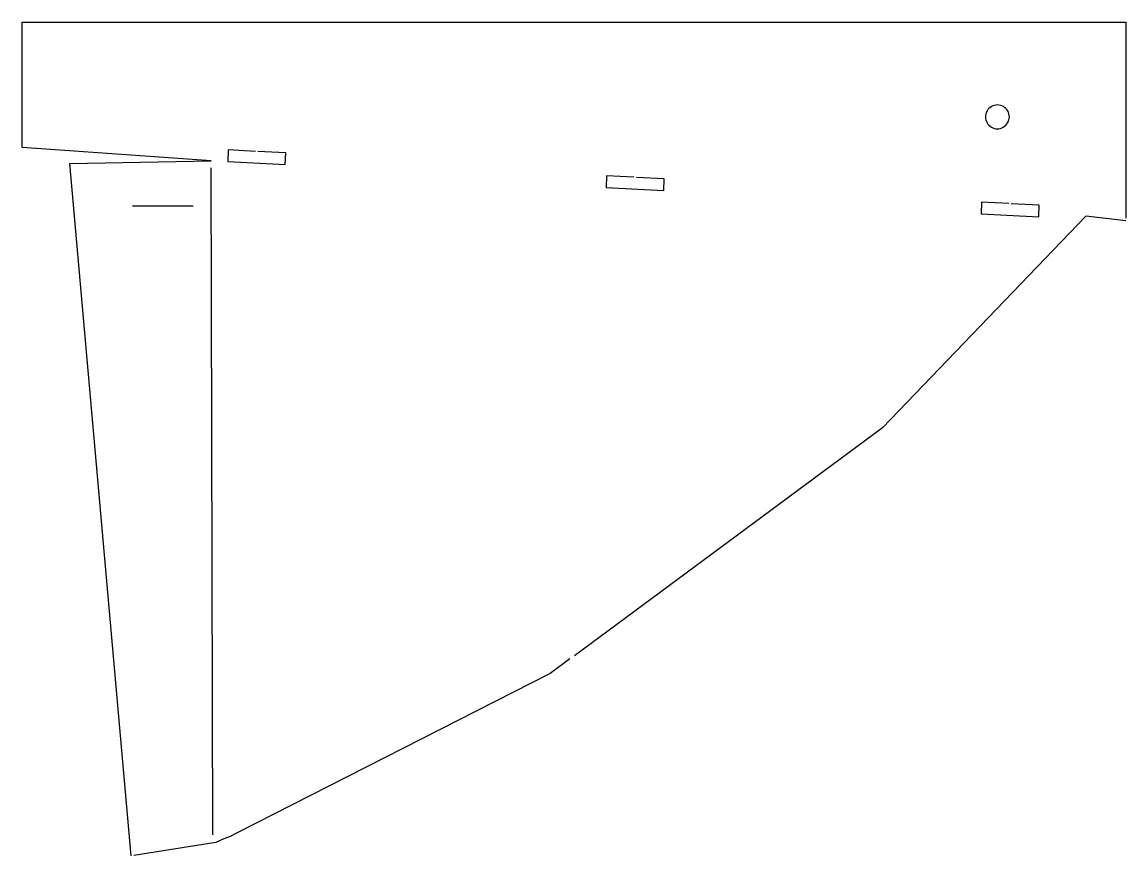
# Model space of a CAD drawing. Extents: x 16 to 480, y 12 to 362.
import ezdxf

# ---------------------------------------------------------------- set-up
doc = ezdxf.new("R2010")
doc.units = 0
doc.layers.add('Layer_1', color=7, linetype='CONTINUOUS')

msp = doc.modelspace()

# ---------------------------------------------------------------- linework, layer by layer
at = {"layer": 'Layer_1', "color": 7}
for p, q in [((16.404045, 309.58768), (16.404055, 362.19706)), ((16.404055, 362.19706), (479.829948, 362.19706)), ((479.829968, 362.19706), (479.854568, 279.88299)), ((95.806568, 303.975), (16.404045, 309.58768)), ((102.904875, 308.525708), (102.741539, 303.693358)), ((114.408958, 307.93798), (102.904875, 308.525708)), ((127.076502, 307.290986), (115.40873, 307.886827)), ((126.913519, 302.458636), (127.076502, 307.290986)), ((36.461585, 302.88065), (95.806568, 303.975)), ((62.242585, 12.16498), (36.461585, 302.88065)), ((102.741539, 303.693358), (126.913519, 302.458636)), ((261.806722, 297.626455), (261.643386, 292.794458)), ((273.311158, 297.03908), (261.806722, 297.626455)), ((285.978349, 296.391733), (274.31093, 296.987927)), ((261.643386, 292.794458), (285.815366, 291.559736)), ((285.815366, 291.559736), (285.978349, 296.391733)), ((88.206748, 284.94487), (62.806749, 284.94487)), ((419.257804, 286.562654), (419.09482, 281.730304)), ((430.725198, 285.97669), (419.257804, 286.562654)), ((443.430137, 285.327932), (431.72497, 285.925537)), ((443.266801, 280.495582), (443.430137, 285.327932)), ((463.041368, 280.68715), (377.700518, 191.89195)), ((419.09482, 281.730304), (443.266801, 280.495582)), ((463.044368, 280.68415), (463.041368, 280.68715)), ((479.854568, 278.83029), (463.044368, 280.68415)), ((377.700518, 191.89195), (248.275858, 96.22565)), ((246.423918, 94.8554), (238.092368, 88.69695)), ((238.092368, 88.69695), (106.751858, 21.79333)), ((101.158208, 19.32389), (97.752488, 17.84291)), ((103.832968, 20.31166), (101.158208, 19.32389)), ((106.751858, 21.79333), (103.832968, 20.31166)), ((95.077738, 17.34904), (63.277995, 12.32831)), ((97.752488, 17.84291), (95.077738, 17.34904))]:
    msp.add_line(p, q, dxfattribs=at)
at = {"layer": 'Layer_1', "color": 3}
msp.add_line((429.437418, 318.87305), (429.437418, 318.87305), dxfattribs=at)
at = {"layer": 'Layer_1', "color": 1}
msp.add_line((96.526908, 21.04696), (95.814298, 300.9793), dxfattribs=at)
at = {"layer": 'Layer_1', "color": 3}
msp.add_open_spline([(429.437418, 318.87305), (428.717021, 318.346964), (427.297619, 317.310413), (424.538203, 317.366001), (422.20129, 318.701196), (420.846856, 321.057465), (420.847945, 323.760304), (422.197923, 326.112853), (424.550388, 327.462872), (427.253132, 327.463963), (429.609282, 326.109493), (430.94448, 323.772572), (431.000023, 321.013067), (429.963501, 319.593531), (429.437418, 318.87305)], degree=3, knots=[0, 0, 0, 0, 2.61422, 5.15081, 7.76503, 10.379328, 12.916087, 15.530385, 18.144609, 20.681198, 23.295422, 25.909649, 28.44633, 31.06076, 31.06076, 31.06076, 31.06076], dxfattribs=at)

doc.saveas('drawing.dxf')
